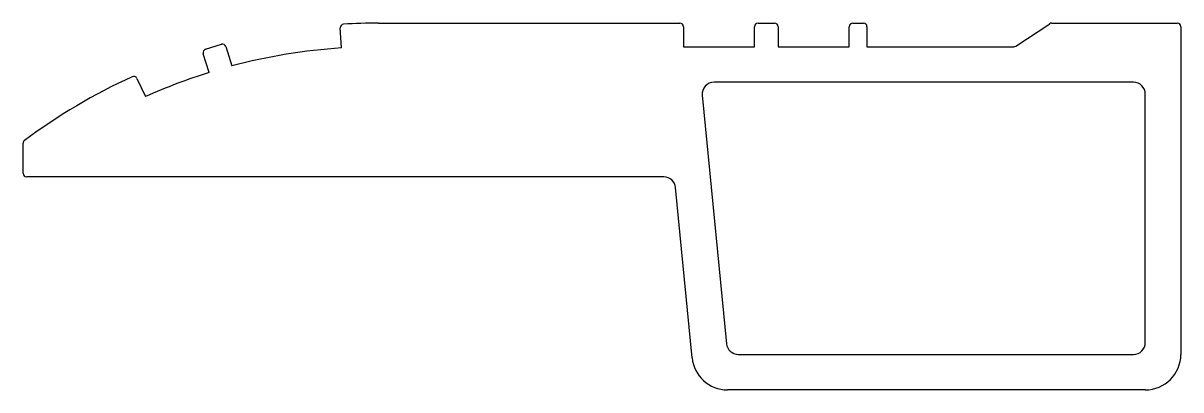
# Model space of a CAD drawing. Extents: x 672.5 to 770.2, y 429.3 to 460.3.
import ezdxf

# ---------------------------------------------------------------- set-up
doc = ezdxf.new("R2010")
doc.units = 0
doc.layers.get('0').update_dxf_attribs({"linetype": 'CONTINUOUS'})

msp = doc.modelspace()

# ---------------------------------------------------------------- linework, layer by layer
at = {"color": 7}
for p, q in [((699.379, 458.171), (699.268, 459.867)), ((702.497, 460.273), (727.946, 460.273)), ((728.246, 459.973), (728.246, 458.273)), ((734.246, 458.273), (734.246, 459.973)), ((734.546, 460.273), (735.946, 460.273)), ((736.246, 459.973), (736.246, 458.273)), ((742.246, 458.273), (742.246, 459.973)), ((742.546, 460.273), (743.446, 460.273)), ((743.746, 459.973), (743.746, 458.273)), ((756.321, 458.323), (759.17, 460.222)), ((759.336, 460.273), (769.946, 460.273)), ((770.246, 459.973), (770.246, 432.273)), ((687.903, 458.065), (689.239, 458.482)), ((688.203, 456.095), (687.706, 457.689)), ((689.615, 458.285), (690.125, 456.651)), ((728.246, 458.273), (734.246, 458.273)), ((736.246, 458.273), (742.246, 458.273)), ((743.746, 458.273), (756.155, 458.273)), ((682.096, 455.598), (682.827, 454.057)), ((766.246, 455.273), (730.836, 455.273)), ((729.841, 454.176), (731.881, 433.176)), ((767.246, 433.273), (767.246, 454.273)), ((672.497, 447.573), (672.497, 450.122)), ((726.59, 447.273), (672.797, 447.273)), ((728.983, 431.982), (727.585, 446.369)), ((732.877, 432.273), (766.246, 432.273)), ((767.246, 429.273), (731.969, 429.273))]:
    msp.add_line(p, q, dxfattribs=at)
for centre, radius, start, end in [((699.567, 459.886), 0.3, 93.37964, 183.72549), ((702.497, 410.273), 50, 90, 93.37964), ((727.946, 459.973), 0.3, 0, 90), ((734.546, 459.973), 0.3, 90, 180), ((735.946, 459.973), 0.3, 0, 90), ((742.546, 459.973), 0.3, 90, 180), ((743.446, 459.973), 0.3, 0, 90), ((759.336, 459.973), 0.3, 90, 123.69007), ((769.946, 459.973), 0.3, 0, 90), ((689.329, 458.195), 0.3, 17.3252, 107.3252), ((687.992, 457.778), 0.3, 107.3252, 197.32566), ((702.497, 410.273), 48, 93.72549, 104.93719), ((756.155, 458.573), 0.3, 270, 303.69007), ((702.497, 410.273), 50, 114.57887, 126.69717), ((681.825, 455.469), 0.3, 25.38588, 114.57887), ((702.497, 410.273), 48, 107.32566, 114.19213), ((730.836, 454.273), 1, 90, 185.55024), ((766.246, 454.273), 1, 0, 90), ((672.797, 450.122), 0.3, 126.69717, 180), ((672.797, 447.573), 0.3, 180, 270), ((726.59, 446.273), 1, 5.55024, 90), ((732.877, 433.273), 1, 185.55024, 270), ((766.246, 433.273), 1, 270, 0), ((767.246, 432.273), 3, 270, 0), ((731.969, 432.273), 3, 185.55024, 270)]:
    msp.add_arc(centre, radius, start, end, dxfattribs=at)

doc.saveas('drawing.dxf')
